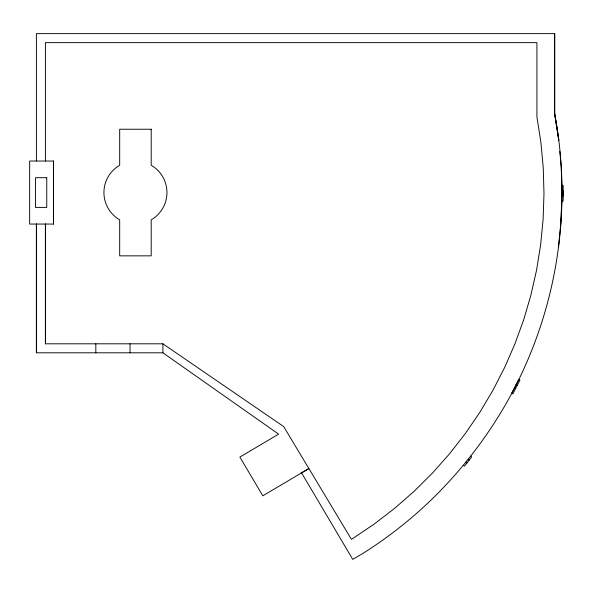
<?xml version="1.0" encoding="UTF-8"?>
<svg xmlns="http://www.w3.org/2000/svg" width="593" height="593" viewBox="0 0 593 593"><rect width="100%" height="100%" fill="white"/><g stroke="black" fill="none" stroke-linecap="round" stroke-linejoin="round"><path stroke-width="0.89" d="M36.403 352.805L36.403 224.058L36.403 352.805L162.905 352.805L278.621 434.143L239.876 457.07L262.81 495.807L308.879 468.566L301.548 472.88M45.409 343.807L45.409 224.058L45.409 343.807L162.905 343.807L283.662 426.552L351.39 539.282L353.406 538.096L374.672 523.723L394.997 508.053L414.292 491.13L432.49 473.036L449.516 453.83L465.305 433.587L479.789 412.402L492.916 390.35L504.628 367.512L514.887 343.984L523.649 319.857L530.876 295.232L536.546 270.2L540.631 244.865L543.114 219.314L543.989 193.666L543.255 168.012L540.905 142.453L536.917 116.814L536.917 42.637L45.409 42.637L45.409 161.029M53.511 224.058L53.511 161.029L29.65 161.029L29.65 224.058L53.511 224.058L53.511 161.029M301.14 472.184L352.746 559.369L363.02 553.336A426.567 426.567 0 0 0 426.589 504.295C459.13 473.674 486.897 438.086 508.675 399.067A426.567 426.567 0 0 0 554.67 113.767L558.791 140.244L554.67 113.767L554.67 33.631L36.403 33.631L36.403 161.029M561.749 200.931L561.06 220.781L561.927 191.168L561.23 166.929L559.814 151.452M561.927 191.168L563.283 191.131L563.313 193.681L563.283 195.757L561.934 195.712M561.756 185.32L563.113 185.29L563.35 193.681L563.098 201.153L561.749 201.109M561.097 220.218L558.495 247.17M561.964 193.718L563.35 193.681M516.029 384.738L517.229 385.354M514.383 387.948L515.584 388.563M470.583 456.099L471.65 456.929L464.43 466.18L463.37 465.349M468.085 459.308L469.152 460.138M465.868 462.147L466.936 462.977M554.67 33.631L554.67 113.767M162.905 343.807L162.905 352.805M130.037 343.807L130.037 352.805M95.829 343.807L95.829 352.805M518.756 379.424L511.663 393.263L512.863 393.878L519.957 380.046L518.756 379.424M151.2 129.237L119.682 129.237L119.682 165.254A31.511 31.511 0 0 0 119.682 219.833L119.682 255.85L151.2 255.85L151.2 219.833A31.511 31.511 0 0 0 151.2 165.254L151.2 129.237M46.758 177.692L35.506 177.692L35.506 207.402L46.758 207.402L46.758 177.692"/></g></svg>
